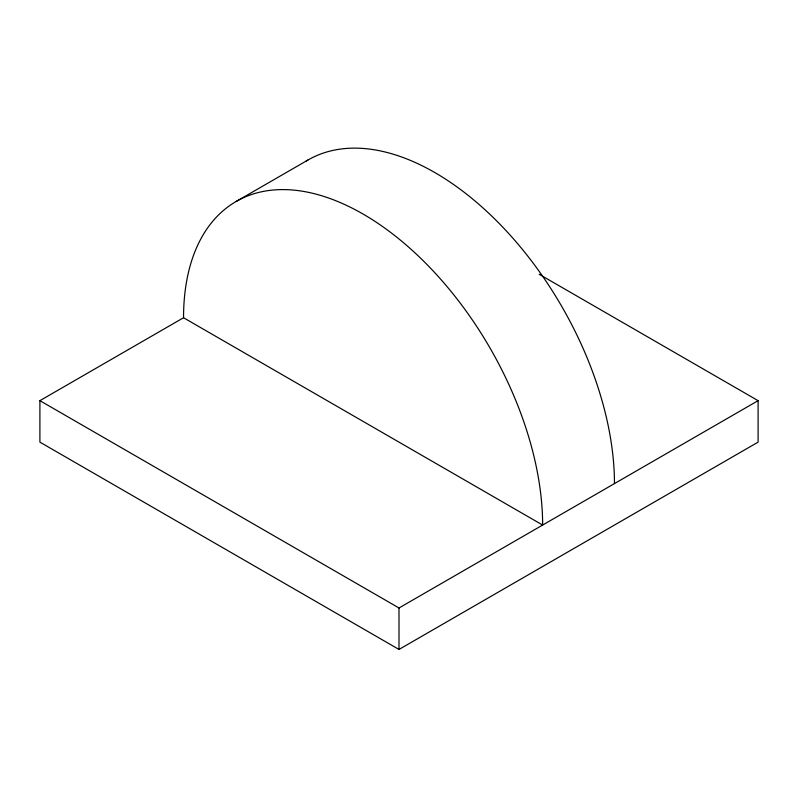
<?xml version="1.0" encoding="UTF-8"?>
<svg xmlns="http://www.w3.org/2000/svg" width="798" height="798" viewBox="0 0 798 798"><rect width="100%" height="100%" fill="white"/><g stroke="black" fill="none" stroke-linecap="round" stroke-linejoin="round"><path stroke-width="1.2" d="M236.128 201.495L307.948 160.029M539.189 274.273L758.1 400.666L758.1 442.132L399 649.452L39.9 442.132L39.9 400.666L183.54 317.734A253.924 146.603 60 0 1 363.09 214.064A253.924 146.603 60 0 1 542.64 525.054L183.54 317.734M39.9 400.666L399 607.986L758.1 400.666M399 607.986L399 649.452M305.903 161.246A253.924 146.603 60 0 1 502.271 226.642A253.924 146.603 60 0 1 614.46 483.588"/></g></svg>
